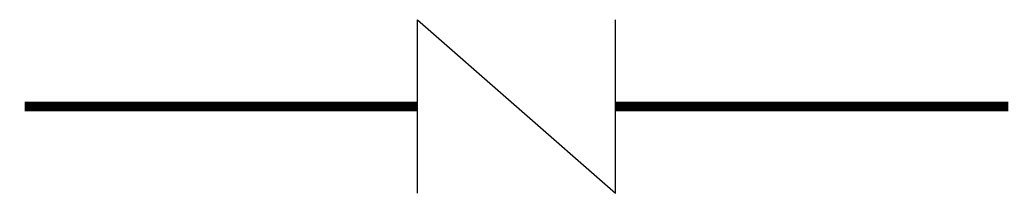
# Model space of a CAD drawing. Extents: x -108836 to -107032, y -153059 to -152744.
import ezdxf

# ---------------------------------------------------------------- set-up
doc = ezdxf.new("R2010")
doc.units = 0
doc.header["$LTSCALE"] = 1000
doc.header["$MEASUREMENT"] = 0
doc.layers.add('TEXT', color=4, linetype='CONTINUOUS')

msp = doc.modelspace()

# ---------------------------------------------------------------- linework, layer by layer
at = {"layer": 'TEXT'}
for p, q in [((-108114.2, -153059.5), (-108114.2, -152744.5)), ((-108114.2, -152744.5), (-107934.2, -152902)), ((-107754.2, -153059.5), (-107754.2, -152744.5)), ((-108827.5, -152902), (-108114.2, -152902)), ((-107934.2, -152902), (-107754.2, -153059.5)), ((-107754.2, -152902), (-107040.9, -152902))]:
    msp.add_line(p, q, dxfattribs=at)
at = {"layer": 'TEXT', "const_width": 18}
for points in [[(-108827.5, -152902), (-108114.2, -152902)], [(-107754.2, -152902), (-107040.9, -152902)]]:
    msp.add_lwpolyline(points, dxfattribs=at)

doc.saveas('drawing.dxf')
